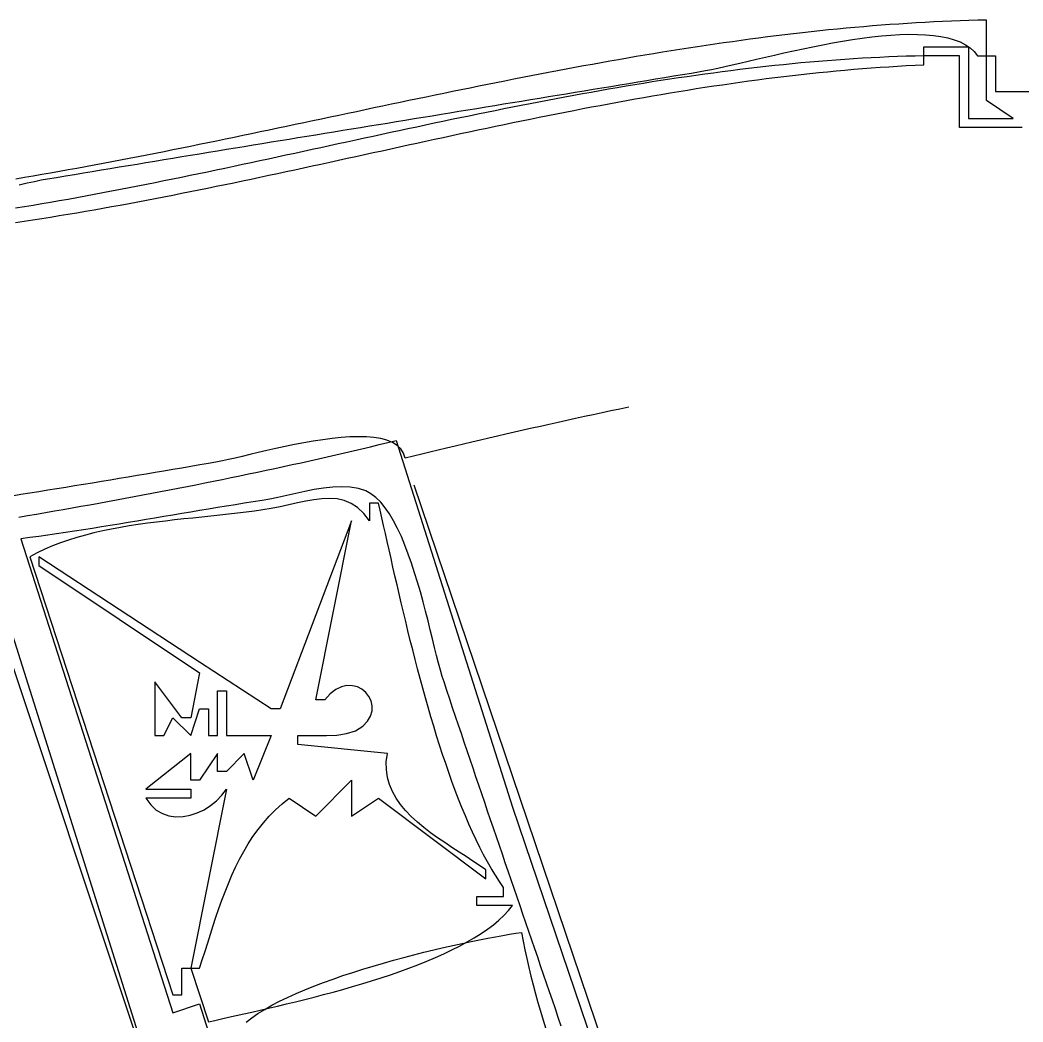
# Model space of a CAD drawing. Header units: metres. Extents: x 63 to 1153, y 57 to 743.
# Drawn here: x 790.9 to 903.1, y 483 to 595 of the extents above; entities that cross this region are included whole.
import ezdxf

# ---------------------------------------------------------------- set-up
doc = ezdxf.new("R2010")
doc.units = ezdxf.units.M

msp = doc.modelspace()

# ---------------------------------------------------------------- linework, layer by layer
for p, q in [((888.212, 594.4899), (887.2318, 594.4167)), ((889.1922, 594.5589), (888.212, 594.4899)), ((890.1726, 594.6236), (889.1922, 594.5589)), ((891.153, 594.6839), (890.1726, 594.6236)), ((892.1336, 594.7397), (891.153, 594.6839)), ((893.1142, 594.791), (892.1336, 594.7397)), ((894.0949, 594.8377), (893.1142, 594.791)), ((895.0757, 594.8797), (894.0949, 594.8377)), ((896.0566, 594.917), (895.0757, 594.8797)), ((897.0376, 594.9495), (896.0566, 594.917)), ((898.0187, 594.9772), (897.0376, 594.9495)), ((899, 595), (898.0187, 594.9772)), ((899, 591), (899, 595)), ((877.4345, 593.4647), (876.4552, 593.349)), ((878.4139, 593.5769), (877.4345, 593.4647)), ((879.3933, 593.6854), (878.4139, 593.5769)), ((880.3728, 593.7903), (879.3933, 593.6854)), ((881.3525, 593.8915), (880.3728, 593.7903)), ((882.3321, 593.9889), (881.3525, 593.8915)), ((883.3119, 594.0824), (882.3321, 593.9889)), ((884.2918, 594.1721), (883.3119, 594.0824)), ((885.2717, 594.2577), (884.2918, 594.1721)), ((886.2517, 594.3392), (885.2717, 594.2577)), ((887.2318, 594.4167), (886.2517, 594.3392)), ((888.3091, 593.3154), (889.3296, 593.3767)), ((889.3296, 593.3767), (890.32, 593.4072)), ((890.32, 593.4072), (891.2761, 593.4045)), ((891.2761, 593.4045), (892.1935, 593.3661)), ((892.1935, 593.3661), (893.0681, 593.2895)), ((868.6233, 592.3048), (867.6446, 592.1604)), ((869.602, 592.4463), (868.6233, 592.3048)), ((870.5808, 592.5847), (869.602, 592.4463)), ((871.5597, 592.7201), (870.5808, 592.5847)), ((872.5387, 592.8524), (871.5597, 592.7201)), ((873.5177, 592.9815), (872.5387, 592.8524)), ((874.4968, 593.1074), (873.5177, 592.9815)), ((875.4759, 593.2299), (874.4968, 593.1074)), ((876.4552, 593.349), (875.4759, 593.2299)), ((879.583, 592.0183), (880.6882, 592.2356)), ((880.6882, 592.2356), (881.7979, 592.4421)), ((881.7979, 592.4421), (882.9078, 592.6353)), ((882.9078, 592.6353), (884.0136, 592.8129)), ((884.0136, 592.8129), (885.1109, 592.9721)), ((885.1109, 592.9721), (886.1955, 593.1106)), ((886.1955, 593.1106), (887.263, 593.2259)), ((887.263, 593.2259), (888.3091, 593.3154)), ((893.0681, 593.2895), (893.8953, 593.1721)), ((893.8953, 593.1721), (894.6709, 593.0114)), ((894.6709, 593.0114), (895.3907, 592.8051)), ((895.3907, 592.8051), (896.0502, 592.5505)), ((896.0502, 592.5505), (896.6452, 592.2452)), ((896.6452, 592.2452), (897.1714, 591.8867)), ((861.7737, 591.2366), (860.7954, 591.0736)), ((862.752, 591.3971), (861.7737, 591.2366)), ((863.7304, 591.555), (862.752, 591.3971)), ((864.7088, 591.7104), (863.7304, 591.555)), ((865.6874, 591.8632), (864.7088, 591.7104)), ((866.6659, 592.0132), (865.6874, 591.8632)), ((867.6446, 592.1604), (866.6659, 592.0132)), ((875.2936, 591.0917), (876.3376, 591.327)), ((876.3376, 591.327), (877.4034, 591.5616)), ((877.4034, 591.5616), (878.4866, 591.7928)), ((878.4866, 591.7928), (879.583, 592.0183)), ((892, 591), (892, 592)), ((892, 592), (897, 592)), ((897, 592), (897, 584)), ((897.1714, 591.8867), (897.6244, 591.4724)), ((897.6244, 591.4724), (898, 591)), ((854.9267, 590.048), (853.9488, 589.8698)), ((855.9047, 590.2243), (854.9267, 590.048)), ((856.8828, 590.3986), (855.9047, 590.2243)), ((857.8608, 590.5707), (856.8828, 590.3986)), ((858.839, 590.7406), (857.8608, 590.5707)), ((859.8171, 590.9083), (858.839, 590.7406)), ((860.7954, 591.0736), (859.8171, 590.9083)), ((869.7283, 589.804), (870.5511, 589.9914)), ((870.5511, 589.9914), (871.4215, 590.193)), ((871.4215, 590.193), (872.3353, 590.4063)), ((872.3353, 590.4063), (873.2881, 590.6289)), ((873.2881, 590.6289), (874.2757, 590.8582)), ((874.2757, 590.8582), (875.2936, 591.0917)), ((876.2978, 590.0107), (875.3182, 589.9088)), ((877.2775, 590.1084), (876.2978, 590.0107)), ((878.2575, 590.2016), (877.2775, 590.1084)), ((879.2377, 590.2904), (878.2575, 590.2016)), ((880.218, 590.3747), (879.2377, 590.2904)), ((881.1986, 590.4543), (880.218, 590.3747)), ((882.1794, 590.5291), (881.1986, 590.4543)), ((883.1604, 590.5992), (882.1794, 590.5291)), ((884.1416, 590.6644), (883.1604, 590.5992)), ((885.1231, 590.7246), (884.1416, 590.6644)), ((886.1048, 590.7798), (885.1231, 590.7246)), ((887.0867, 590.8298), (886.1048, 590.7798)), ((888.0689, 590.8746), (887.0867, 590.8298)), ((889.0513, 590.9141), (888.0689, 590.8746)), ((890.0339, 590.9482), (889.0513, 590.9141)), ((891.0168, 590.9769), (890.0339, 590.9482)), ((892, 591), (891.0168, 590.9769)), ((891.0188, 589.9551), (892, 590)), ((896, 591), (892, 591)), ((892, 590), (892, 591)), ((896, 583), (896, 591)), ((898, 591), (899, 591)), ((899, 586), (899, 591)), ((899, 591), (900, 591)), ((900, 591), (900, 587)), ((849.0598, 588.951), (848.0821, 588.7622)), ((850.0375, 589.1382), (849.0598, 588.951)), ((851.0153, 589.3237), (850.0375, 589.1382)), ((851.9931, 589.5075), (851.0153, 589.3237)), ((852.9709, 589.6896), (851.9931, 589.5075)), ((853.9488, 589.8698), (852.9709, 589.6896)), ((864.0007, 588.7478), (865.0005, 588.914)), ((865.0005, 588.914), (866.0002, 589.0803)), ((866.0002, 589.0803), (867, 589.2469)), ((867.4884, 588.9479), (866.5104, 588.8109)), ((867, 589.2468), (867.589, 589.3522)), ((868.4665, 589.0814), (867.4884, 588.9479)), ((867.589, 589.3522), (868.2429, 589.4819)), ((868.2429, 589.4819), (868.9575, 589.6333)), ((869.4448, 589.2112), (868.4665, 589.0814)), ((868.9575, 589.6333), (869.7283, 589.804)), ((870.4232, 589.3372), (869.4448, 589.2112)), ((871.4019, 589.4595), (870.4232, 589.3372)), ((872.3807, 589.5779), (871.4019, 589.4595)), ((873.3597, 589.6922), (872.3807, 589.5779)), ((874.3389, 589.8026), (873.3597, 589.6922)), ((875.3182, 589.9088), (874.3389, 589.8026)), ((877.3001, 588.8089), (878.279, 588.9204)), ((878.279, 588.9204), (879.258, 589.0276)), ((879.258, 589.0276), (880.2372, 589.1305)), ((880.2372, 589.1305), (881.2165, 589.229)), ((881.2165, 589.229), (882.196, 589.3231)), ((882.196, 589.3231), (883.1757, 589.4127)), ((883.1757, 589.4127), (884.1555, 589.4976)), ((884.1555, 589.4976), (885.1354, 589.5778)), ((885.1354, 589.5778), (886.1156, 589.6531)), ((886.1156, 589.6531), (887.0959, 589.7237)), ((887.0959, 589.7237), (888.0763, 589.7892)), ((888.0763, 589.7892), (889.057, 589.8497)), ((889.057, 589.8497), (890.0378, 589.905)), ((890.0378, 589.905), (891.0188, 589.9551)), ((843.1943, 587.7968), (842.2168, 587.5999)), ((844.1718, 587.9925), (843.1943, 587.7968)), ((845.1493, 588.187), (844.1718, 587.9925)), ((846.1269, 588.3801), (845.1493, 588.187)), ((847.1045, 588.5719), (846.1269, 588.3801)), ((848.0821, 588.7622), (847.1045, 588.5719)), ((857.0017, 587.5889), (858.0016, 587.754)), ((858.0016, 587.754), (859.0015, 587.9193)), ((859.6689, 587.7591), (858.6921, 587.5966)), ((859.0015, 587.9193), (860.0014, 588.0847)), ((860.6458, 587.9187), (859.6689, 587.7591)), ((860.0014, 588.0847), (861.0012, 588.2502)), ((861.6229, 588.0754), (860.6458, 587.9187)), ((861.0012, 588.2502), (862.0011, 588.4159)), ((862.6001, 588.2289), (861.6229, 588.0754)), ((862.0011, 588.4159), (863.0009, 588.5818)), ((863.5774, 588.3794), (862.6001, 588.2289)), ((863.0009, 588.5818), (864.0007, 588.7478)), ((864.5549, 588.5266), (863.5774, 588.3794)), ((865.5326, 588.6704), (864.5549, 588.5266)), ((866.5104, 588.8109), (865.5326, 588.6704)), ((868.496, 587.631), (869.4737, 587.7764)), ((869.4737, 587.7764), (870.4516, 587.9184)), ((870.4516, 587.9184), (871.4296, 588.0569)), ((871.4296, 588.0569), (872.4076, 588.1918)), ((872.4076, 588.1918), (873.3859, 588.3229)), ((873.3859, 588.3229), (874.3642, 588.4503)), ((874.3642, 588.4503), (875.3427, 588.5738)), ((875.3427, 588.5738), (876.3213, 588.6934)), ((876.3213, 588.6934), (877.3001, 588.8089)), ((838.3073, 586.8018), (837.33, 586.6)), ((839.2846, 587.0028), (838.3073, 586.8018)), ((840.262, 587.2028), (839.2846, 587.0028)), ((841.2394, 587.4019), (840.262, 587.2028)), ((842.2168, 587.5999), (841.2394, 587.4019)), ((851.0019, 586.6008), (852.0019, 586.7652)), ((852.0019, 586.7652), (853.0019, 586.9297)), ((853.8099, 586.7434), (852.8338, 586.5652)), ((853.0019, 586.9297), (854.0019, 587.0943)), ((854.7861, 586.9192), (853.8099, 586.7434)), ((854.0019, 587.0943), (855.0018, 587.2591)), ((855.7624, 587.0925), (854.7861, 586.9192)), ((855.0018, 587.2591), (856.0018, 587.4239)), ((856.7388, 587.2632), (855.7624, 587.0925)), ((856.0018, 587.4239), (857.0017, 587.5889)), ((857.7154, 587.4312), (856.7388, 587.2632)), ((858.6921, 587.5966), (857.7154, 587.4312)), ((861.655, 586.5238), (862.632, 586.6909)), ((862.632, 586.6909), (863.6091, 586.8552)), ((863.6091, 586.8552), (864.5862, 587.0166)), ((864.5862, 587.0166), (865.5635, 587.1749)), ((865.5635, 587.1749), (866.5409, 587.3302)), ((866.5409, 587.3302), (867.5184, 587.4822)), ((867.5184, 587.4822), (868.496, 587.631)), ((900, 587), (932, 587)), ((832.4437, 585.5805), (831.4665, 585.3749)), ((833.4209, 585.7855), (832.4437, 585.5805)), ((834.3982, 585.9901), (833.4209, 585.7855)), ((835.3754, 586.1941), (834.3982, 585.9901)), ((836.3527, 586.3974), (835.3754, 586.1941)), ((837.33, 586.6), (836.3527, 586.3974)), ((844.0016, 585.4526), (845.0017, 585.6164)), ((845.0017, 585.6164), (846.0017, 585.7803)), ((846.0017, 585.7803), (847.0018, 585.9442)), ((847.9549, 585.6412), (846.9794, 585.4503)), ((847.0018, 585.9442), (848.0018, 586.1082)), ((848.9305, 585.8301), (847.9549, 585.6412)), ((848.0018, 586.1082), (849.0019, 586.2723)), ((849.9062, 586.0171), (848.9305, 585.8301)), ((849.0019, 586.2723), (850.0019, 586.4365)), ((850.882, 586.202), (849.9062, 586.0171)), ((850.0019, 586.4365), (851.0019, 586.6008)), ((851.8578, 586.3847), (850.882, 586.202)), ((852.8338, 586.5652), (851.8578, 586.3847)), ((855.795, 585.4659), (856.7715, 585.6483)), ((856.7715, 585.6483), (857.748, 585.8284)), ((857.748, 585.8284), (858.7246, 586.0061)), ((858.7246, 586.0061), (859.7013, 586.1813)), ((859.7013, 586.1813), (860.6781, 586.3539)), ((860.6781, 586.3539), (861.655, 586.5238)), ((902, 584), (899, 586)), ((827.558, 584.5497), (826.5809, 584.3429)), ((828.5351, 584.7563), (827.558, 584.5497)), ((829.5122, 584.9628), (828.5351, 584.7563)), ((830.4894, 585.169), (829.5122, 584.9628)), ((831.4665, 585.3749), (830.4894, 585.169)), ((837.0008, 584.3078), (838.001, 584.4712)), ((838.001, 584.4712), (839.0011, 584.6347)), ((839.0011, 584.6347), (840.0012, 584.7982)), ((840.0012, 584.7982), (841.0013, 584.9617)), ((841.0013, 584.9617), (842.0014, 585.1253)), ((842.103, 584.4704), (841.1279, 584.2699)), ((842.0014, 585.1253), (843.0015, 585.2889)), ((843.0781, 584.6695), (842.103, 584.4704)), ((843.0015, 585.2889), (844.0016, 585.4526)), ((844.0533, 584.8672), (843.0781, 584.6695)), ((845.0286, 585.0633), (844.0533, 584.8672)), ((846.004, 585.2577), (845.0286, 585.0633)), ((846.9794, 585.4503), (846.004, 585.2577)), ((849.9379, 584.327), (850.9139, 584.5217)), ((850.9139, 584.5217), (851.89, 584.7145)), ((851.89, 584.7145), (852.8661, 584.9055)), ((852.8661, 584.9055), (853.8424, 585.0944)), ((853.8424, 585.0944), (854.8187, 585.2812)), ((854.8187, 585.2812), (855.795, 585.4659)), ((821.6955, 583.3097), (820.7185, 583.1036)), ((822.6726, 583.516), (821.6955, 583.3097)), ((823.6497, 583.7226), (822.6726, 583.516)), ((824.6267, 583.9293), (823.6497, 583.7226)), ((825.6038, 584.1361), (824.6267, 583.9293)), ((826.5809, 584.3429), (825.6038, 584.1361)), ((829.9999, 583.1646), (831, 583.3279)), ((831, 583.3279), (832.0002, 583.4912)), ((832.0002, 583.4912), (833.0003, 583.6545)), ((833.0003, 583.6545), (834.0004, 583.8178)), ((834.0004, 583.8178), (835.0006, 583.9811)), ((835.0006, 583.9811), (836.0007, 584.1444)), ((836.0007, 584.1444), (837.0008, 584.3078)), ((837.2283, 583.4553), (836.2535, 583.2489)), ((838.2031, 583.6606), (837.2283, 583.4553)), ((839.178, 583.8649), (838.2031, 583.6606)), ((840.1529, 584.068), (839.178, 583.8649)), ((841.1279, 584.2699), (840.1529, 584.068)), ((844.083, 583.1255), (845.0587, 583.3293)), ((845.0587, 583.3293), (846.0344, 583.5318)), ((846.0344, 583.5318), (847.0102, 583.7329)), ((847.0102, 583.7329), (847.986, 583.9326)), ((847.986, 583.9326), (848.9619, 584.1306)), ((848.9619, 584.1306), (849.9379, 584.327)), ((897, 584), (902, 584)), ((816.8104, 582.2835), (815.8333, 582.0799)), ((817.7874, 582.4878), (816.8104, 582.2835)), ((818.7644, 582.6926), (817.7874, 582.4878)), ((819.7415, 582.8979), (818.7644, 582.6926)), ((820.7185, 583.1036), (819.7415, 582.8979)), ((822.9989, 582.0213), (823.9991, 582.1847)), ((823.9991, 582.1847), (824.9992, 582.3481)), ((824.9992, 582.3481), (825.9993, 582.5114)), ((825.9993, 582.5114), (826.9995, 582.6747)), ((826.9995, 582.6747), (827.9996, 582.838)), ((827.9996, 582.838), (828.9997, 583.0013)), ((828.9997, 583.0013), (829.9999, 583.1646)), ((831.38, 582.2052), (830.4054, 581.9946)), ((832.3547, 582.4153), (831.38, 582.2052)), ((833.3293, 582.6248), (832.3547, 582.4153)), ((834.304, 582.8336), (833.3293, 582.6248)), ((835.2787, 583.0417), (834.304, 582.8336)), ((836.2535, 583.2489), (835.2787, 583.0417)), ((839.2051, 582.0895), (840.1806, 582.2987)), ((840.1806, 582.2987), (841.1561, 582.5069)), ((841.1561, 582.5069), (842.1317, 582.7142)), ((842.1317, 582.7142), (843.1073, 582.9204)), ((843.1073, 582.9204), (844.083, 583.1255)), ((903, 583), (896, 583)), ((810.9482, 581.0733), (809.9711, 580.8748)), ((811.9252, 581.2728), (810.9482, 581.0733)), ((812.9023, 581.4733), (811.9252, 581.2728)), ((813.8793, 581.6747), (812.9023, 581.4733)), ((814.8563, 581.8769), (813.8793, 581.6747)), ((815.8333, 582.0799), (814.8563, 581.8769)), ((815.9982, 580.8762), (816.9983, 581.04)), ((816.9983, 581.04), (817.9984, 581.2037)), ((817.9984, 581.2037), (818.9985, 581.3673)), ((818.9985, 581.3673), (819.9986, 581.5309)), ((819.9986, 581.5309), (820.9987, 581.6944)), ((820.9987, 581.6944), (821.9988, 581.8579)), ((821.9988, 581.8579), (822.9989, 582.0213)), ((826.5072, 581.149), (825.5326, 580.9372)), ((827.4817, 581.3608), (826.5072, 581.149)), ((828.4563, 581.5723), (827.4817, 581.3608)), ((829.4308, 581.7836), (828.4563, 581.5723)), ((830.4054, 581.9946), (829.4308, 581.7836)), ((833.3526, 580.8207), (834.328, 581.0334)), ((834.328, 581.0334), (835.3033, 581.2458)), ((835.3033, 581.2458), (836.2787, 581.4576)), ((836.2787, 581.4576), (837.2542, 581.6689)), ((837.2542, 581.6689), (838.2296, 581.8796)), ((838.2296, 581.8796), (839.2051, 582.0895)), ((805.0858, 579.8998), (804.1087, 579.7087)), ((806.0629, 580.0922), (805.0858, 579.8998)), ((807.0399, 580.286), (806.0629, 580.0922)), ((808.017, 580.481), (807.0399, 580.286)), ((808.9941, 580.6773), (808.017, 580.481)), ((809.9711, 580.8748), (808.9941, 580.6773)), ((808.998, 579.7277), (809.998, 579.892)), ((809.998, 579.892), (810.998, 580.0563)), ((810.998, 580.0563), (811.998, 580.2204)), ((811.998, 580.2204), (812.9981, 580.3845)), ((812.9981, 580.3845), (813.9981, 580.5485)), ((813.9981, 580.5485), (814.9982, 580.7124)), ((814.9982, 580.7124), (815.9982, 580.8762)), ((821.6344, 580.0908), (820.6599, 579.8798)), ((822.609, 580.3021), (821.6344, 580.0908)), ((823.5836, 580.5137), (822.609, 580.3021)), ((824.5581, 580.7254), (823.5836, 580.5137)), ((825.5326, 580.9372), (824.5581, 580.7254)), ((828.4759, 579.7545), (829.4512, 579.9678)), ((829.4512, 579.9678), (830.4266, 580.1812)), ((830.4266, 580.1812), (831.4019, 580.3945)), ((831.4019, 580.3945), (832.3772, 580.6077)), ((832.3772, 580.6077), (833.3526, 580.8207)), ((799.2229, 578.7774), (798.2457, 578.5963)), ((800.2001, 578.9603), (799.2229, 578.7774)), ((801.1772, 579.1449), (800.2001, 578.9603)), ((802.1544, 579.3313), (801.1772, 579.1449)), ((803.1315, 579.5192), (802.1544, 579.3313)), ((802.9983, 578.7391), (803.9982, 578.9042)), ((804.1087, 579.7087), (803.1315, 579.5192)), ((803.9982, 578.9042), (804.9981, 579.0691)), ((804.9981, 579.0691), (805.9981, 579.2339)), ((805.9981, 579.2339), (806.998, 579.3986)), ((806.998, 579.3986), (807.998, 579.5632)), ((807.998, 579.5632), (808.998, 579.7277)), ((815.7867, 578.8328), (814.8119, 578.6256)), ((816.7614, 579.0409), (815.7867, 578.8328)), ((817.736, 579.2497), (816.7614, 579.0409)), ((818.7107, 579.4592), (817.736, 579.2497)), ((819.6853, 579.6693), (818.7107, 579.4592)), ((820.6599, 579.8798), (819.6853, 579.6693)), ((823.5991, 578.6914), (824.5745, 578.9032)), ((824.5745, 578.9032), (825.5499, 579.1155)), ((825.5499, 579.1155), (826.5252, 579.3282)), ((826.5252, 579.3282), (827.5006, 579.5412)), ((827.5006, 579.5412), (828.4759, 579.7545)), ((793.3592, 577.7205), (792.3819, 577.5518)), ((794.3366, 577.8915), (793.3592, 577.7205)), ((795.3139, 578.0646), (794.3366, 577.8915)), ((796.2912, 578.2398), (795.3139, 578.0646)), ((795.9994, 577.5795), (796.9992, 577.7456)), ((797.2684, 578.4171), (796.2912, 578.2398)), ((796.9992, 577.7456), (797.999, 577.9116)), ((798.2457, 578.5963), (797.2684, 578.4171)), ((797.999, 577.9116), (798.9988, 578.0774)), ((798.9988, 578.0774), (799.9987, 578.243)), ((799.9987, 578.243), (800.9985, 578.4085)), ((800.9985, 578.4085), (801.9984, 578.5739)), ((801.9984, 578.5739), (802.9983, 578.7391)), ((810.9125, 577.8065), (809.9376, 577.6046)), ((811.8875, 578.0096), (810.9125, 577.8065)), ((812.8623, 578.2139), (811.8875, 578.0096)), ((813.8371, 578.4192), (812.8623, 578.2139)), ((814.8119, 578.6256), (813.8371, 578.4192)), ((818.722, 577.6421), (819.6975, 577.8504)), ((819.6975, 577.8504), (820.6729, 578.0595)), ((820.6729, 578.0595), (821.6484, 578.2694)), ((821.6484, 578.2694), (822.6238, 578.4801)), ((822.6238, 578.4801), (823.5991, 578.6914)), ((791.4045, 577.3853), (790.4271, 577.2212)), ((790.8341, 576.5896), (791.6995, 576.7872)), ((792.3819, 577.5518), (791.4045, 577.3853)), ((791.6995, 576.7872), (792.5184, 576.9646)), ((792.5184, 576.9646), (793.2866, 577.1188)), ((793.2866, 577.1188), (794, 577.2469)), ((794, 577.2468), (794.9997, 577.4132)), ((794.9997, 577.4132), (795.9994, 577.5795)), ((805.0617, 576.6168), (804.0863, 576.4241)), ((806.037, 576.8112), (805.0617, 576.6168)), ((807.0123, 577.0073), (806.037, 576.8112)), ((807.9874, 577.2049), (807.0123, 577.0073)), ((808.9625, 577.4041), (807.9874, 577.2049)), ((809.9376, 577.6046), (808.9625, 577.4041)), ((812.8684, 576.4163), (813.8441, 576.6173)), ((813.8441, 576.6173), (814.8198, 576.8198)), ((814.8198, 576.8198), (815.7954, 577.0236)), ((815.7954, 577.0236), (816.771, 577.2287)), ((816.771, 577.2287), (817.7465, 577.4349)), ((817.7465, 577.4349), (818.722, 577.6421)), ((799.2081, 575.4898), (798.2321, 575.3093)), ((800.1839, 575.6725), (799.2081, 575.4898)), ((801.1596, 575.8574), (800.1839, 575.6725)), ((802.1353, 576.0443), (801.1596, 575.8574)), ((803.1108, 576.2333), (802.1353, 576.0443)), ((804.0863, 576.4241), (803.1108, 576.2333)), ((807.0131, 575.2439), (807.9892, 575.4348)), ((807.9892, 575.4348), (808.9651, 575.6276)), ((808.9651, 575.6276), (809.941, 575.8222)), ((809.941, 575.8222), (810.9169, 576.0186)), ((810.9169, 576.0186), (811.8927, 576.2166)), ((811.8927, 576.2166), (812.8684, 576.4163)), ((793.3508, 574.4432), (792.3742, 574.2779)), ((794.3273, 574.6113), (793.3508, 574.4432)), ((795.3037, 574.782), (794.3273, 574.6113)), ((796.28, 574.9553), (795.3037, 574.782)), ((797.2561, 575.1311), (796.28, 574.9553)), ((798.2321, 575.3093), (797.2561, 575.1311)), ((801.1555, 574.1435), (802.132, 574.3211)), ((802.132, 574.3211), (803.1084, 574.5012)), ((803.1084, 574.5012), (804.0847, 574.6836)), ((804.0847, 574.6836), (805.0609, 574.8682)), ((805.0609, 574.8682), (806.037, 575.055)), ((806.037, 575.055), (807.0131, 575.2439)), ((791.3975, 574.1154), (790.4206, 573.9558)), ((792.3742, 574.2779), (791.3975, 574.1154)), ((795.295, 573.1333), (796.272, 573.2946)), ((796.272, 573.2946), (797.2489, 573.4589)), ((797.2489, 573.4589), (798.2257, 573.626)), ((798.2257, 573.626), (799.2024, 573.7958)), ((799.2024, 573.7958), (800.179, 573.9684)), ((800.179, 573.9684), (801.1555, 574.1435)), ((790.4085, 572.3737), (791.386, 572.5191)), ((791.386, 572.5191), (792.3634, 572.6678)), ((792.3634, 572.6678), (793.3407, 572.8198)), ((793.3407, 572.8198), (794.3179, 572.975)), ((794.3179, 572.975), (795.295, 573.1333)), ((855.022, 550.8731), (854.0341, 550.6591)), ((856.0123, 551.0859), (855.022, 550.8731)), ((857.0048, 551.2976), (856.0123, 551.0859)), ((857.9995, 551.508), (857.0048, 551.2976)), ((858.9964, 551.7172), (857.9995, 551.508)), ((850.1082, 549.793), (849.1335, 549.5742)), ((851.0857, 550.0109), (850.1082, 549.793)), ((852.0659, 550.228), (851.0857, 550.0109)), ((853.0487, 550.444), (852.0659, 550.228)), ((854.0341, 550.6591), (853.0487, 550.444)), ((845.2652, 548.6915), (844.3061, 548.4692)), ((846.2276, 548.9132), (845.2652, 548.6915)), ((847.1931, 549.1343), (846.2276, 548.9132)), ((848.1618, 549.3546), (847.1931, 549.1343)), ((849.1335, 549.5742), (848.1618, 549.3546)), ((821.597, 547.5277), (820.5487, 547.3117)), ((822.6557, 547.7313), (821.597, 547.5277)), ((823.7166, 547.9177), (822.6557, 547.7313)), ((824.7709, 548.082), (823.7166, 547.9177)), ((825.8102, 548.2194), (824.7709, 548.082)), ((826.8259, 548.3249), (825.8102, 548.2194)), ((827.8095, 548.3938), (826.8259, 548.3249)), ((828.7524, 548.4212), (827.8095, 548.3938)), ((829.6461, 548.4023), (828.7524, 548.4212)), ((830.4821, 548.3322), (829.6461, 548.4023)), ((830.1048, 547.2971), (831.0709, 547.5294)), ((831.2518, 548.206), (830.4821, 548.3322)), ((831.0709, 547.5294), (832.036, 547.7636)), ((831.9467, 548.0189), (831.2518, 548.206)), ((832.5582, 547.766), (831.9467, 548.0189)), ((832.036, 547.7636), (833, 548)), ((833.0779, 547.4426), (832.5582, 547.766)), ((833, 548), (846, 507)), ((833.497, 547.0436), (833.0779, 547.4426)), ((840.5046, 547.5752), (839.5633, 547.3507)), ((841.4495, 547.7993), (840.5046, 547.5752)), ((842.3982, 548.0231), (841.4495, 547.7993)), ((843.3504, 548.2464), (842.3982, 548.0231)), ((844.3061, 548.4692), (843.3504, 548.2464)), ((816.6325, 546.4209), (815.7653, 546.2158)), ((817.553, 546.6379), (816.6325, 546.4209)), ((818.5182, 546.862), (817.553, 546.6379)), ((819.5197, 547.0882), (818.5182, 546.862)), ((820.5487, 547.3117), (819.5197, 547.0882)), ((825.2591, 546.1658), (826.2303, 546.3882)), ((826.2303, 546.3882), (827.2004, 546.6125)), ((827.2004, 546.6125), (828.1696, 546.8387)), ((828.1696, 546.8387), (829.1377, 547.0669)), ((829.1377, 547.0669), (830.1048, 547.2971)), ((833.8073, 546.5644), (833.497, 547.0436)), ((834, 546), (833.8073, 546.5644)), ((835.8378, 546.4506), (834.9167, 546.2253)), ((836.7631, 546.6758), (835.8378, 546.4506)), ((837.6925, 546.901), (836.7631, 546.6758)), ((838.6259, 547.126), (837.6925, 546.901)), ((839.5633, 547.3507), (838.6259, 547.126)), ((811.0051, 545.262), (810.0073, 545.0889)), ((812.0026, 545.436), (811.0051, 545.262)), ((813, 545.611), (812.0026, 545.436)), ((813.5687, 545.7202), (813, 545.6111)), ((814.2248, 545.8605), (813.5687, 545.7202)), ((814.9599, 546.0274), (814.2248, 545.8605)), ((815.7653, 546.2158), (814.9599, 546.0274)), ((820.3894, 545.0822), (821.3652, 545.2952)), ((821.3652, 545.2952), (822.34, 545.5101)), ((822.34, 545.5101), (823.314, 545.7268)), ((823.314, 545.7268), (824.287, 545.9454)), ((824.287, 545.9454), (825.2591, 546.1658)), ((834.9167, 546.2253), (834, 546)), ((804.0173, 544.068), (803.0184, 543.9006)), ((805.0161, 544.2362), (804.0173, 544.068)), ((806.0146, 544.4051), (805.0161, 544.2362)), ((807.0131, 544.5748), (806.0146, 544.4051)), ((808.0113, 544.7453), (807.0131, 544.5748)), ((809.0094, 544.9166), (808.0113, 544.7453)), ((810.0073, 545.0889), (809.0094, 544.9166)), ((814.5166, 543.841), (815.4975, 544.0435)), ((815.4975, 544.0435), (816.4776, 544.2478)), ((816.4776, 544.2478), (817.4568, 544.4538)), ((817.4568, 544.4538), (818.4352, 544.6615)), ((818.4352, 544.6615), (819.4127, 544.8709)), ((819.4127, 544.8709), (820.3894, 545.0822)), ((797.0222, 542.9104), (796.0223, 542.7475)), ((798.0218, 543.0739), (797.0222, 542.9104)), ((799.0214, 543.2379), (798.0218, 543.0739)), ((800.0209, 543.4026), (799.0214, 543.2379)), ((801.0202, 543.568), (800.0209, 543.4026)), ((802.0194, 543.7339), (801.0202, 543.568)), ((803.0184, 543.9006), (802.0194, 543.7339)), ((809.6007, 542.8528), (810.5854, 543.0472)), ((810.5854, 543.0472), (811.5693, 543.2432)), ((811.5693, 543.2432), (812.5525, 543.4408)), ((812.5525, 543.4408), (813.535, 543.6401)), ((813.535, 543.6401), (814.5166, 543.841)), ((857.0031, 478), (835, 543)), ((791.0217, 541.9406), (790.0214, 541.7805)), ((792.0221, 542.101), (791.0217, 541.9406)), ((793.0223, 542.2619), (792.0221, 542.101)), ((794.0224, 542.4233), (793.0223, 542.2619)), ((795.0224, 542.5851), (794.0224, 542.4233)), ((796.0223, 542.7475), (795.0224, 542.5851)), ((803.6779, 541.7183), (804.6667, 541.9037)), ((804.6667, 541.9037), (805.6548, 542.0905)), ((805.6548, 542.0905), (806.6423, 542.2788)), ((806.6423, 542.2788), (807.6291, 542.4686)), ((807.6291, 542.4686), (808.6152, 542.6599)), ((808.6152, 542.6599), (809.6007, 542.8528)), ((820.7352, 541.8338), (819.7654, 541.6122)), ((821.7445, 542.0673), (820.7352, 541.8338)), ((822.7795, 542.2959), (821.7445, 542.0673)), ((823.8264, 542.503), (822.7795, 542.2959)), ((824.8713, 542.6719), (823.8264, 542.503)), ((825.9003, 542.7857), (824.8713, 542.6719)), ((826.8997, 542.8279), (825.9003, 542.7857)), ((827.8555, 542.7817), (826.8997, 542.8279)), ((828.7538, 542.6303), (827.8555, 542.7817)), ((829.581, 542.3572), (828.7538, 542.6303)), ((830.1621, 542.0431), (829.581, 542.3572)), ((830.7177, 541.6195), (830.1621, 542.0431)), ((796.7395, 540.4597), (797.7324, 540.6355)), ((797.7324, 540.6355), (798.7248, 540.8126)), ((798.7248, 540.8126), (799.7166, 540.991)), ((799.7166, 540.991), (800.7078, 541.1707)), ((800.7078, 541.1707), (801.6984, 541.3519)), ((801.6984, 541.3519), (802.6885, 541.5344)), ((802.6885, 541.5344), (803.6779, 541.7183)), ((813.9991, 540.6545), (812.9995, 540.4931)), ((814.9989, 540.8133), (813.9991, 540.6545)), ((815.9989, 540.9694), (814.9989, 540.8133)), ((816.9993, 541.1222), (815.9989, 540.9694)), ((818, 541.2716), (816.9993, 541.1222)), ((818.849, 541.4192), (818, 541.2716)), ((819.7654, 541.6122), (818.849, 541.4192)), ((820.9727, 540.7901), (819.9947, 540.5772)), ((821.9318, 541.0074), (820.9727, 540.7901)), ((822.8698, 541.209), (821.9318, 541.0074)), ((823.7845, 541.3748), (822.8698, 541.209)), ((824.6737, 541.4848), (823.7845, 541.3748)), ((825.5353, 541.5187), (824.6737, 541.4848)), ((826.3669, 541.4565), (825.5353, 541.5187)), ((827.1665, 541.2781), (826.3669, 541.4565)), ((827.9317, 540.9633), (827.1665, 541.2781)), ((828.6605, 540.4921), (827.9317, 540.9633)), ((831, 541), (830, 541)), ((830, 541), (830, 539)), ((831.2485, 541.0947), (830.7177, 541.6195)), ((831.1872, 540.1864), (831, 541)), ((831.7554, 540.4772), (831.2485, 541.0947)), ((790.7717, 539.4313), (791.7675, 539.5997)), ((791.7675, 539.5997), (792.7629, 539.7693)), ((792.7629, 539.7693), (793.7578, 539.94)), ((793.7578, 539.94), (794.7522, 540.112)), ((794.7522, 540.112), (795.7461, 540.2852)), ((795.7461, 540.2852), (796.7395, 540.4597)), ((808.0039, 539.6604), (807.005, 539.4912)), ((809.0028, 539.8292), (808.0039, 539.6604)), ((810.0018, 539.9972), (809.0028, 539.8292)), ((811.0009, 540.1641), (810.0018, 539.9972)), ((812.0002, 540.3295), (811.0009, 540.1641)), ((812.2568, 539.5323), (811.2519, 539.4283)), ((812.9995, 540.4931), (812.0002, 540.3295)), ((813.2544, 539.6375), (812.2568, 539.5323)), ((814.2432, 539.7456), (813.2544, 539.6375)), ((815.2215, 539.8583), (814.2432, 539.7456)), ((816.1879, 539.9773), (815.2215, 539.8583)), ((817.1408, 540.1043), (816.1879, 539.9773)), ((818.0787, 540.2409), (817.1408, 540.1043)), ((819, 540.3889), (818.0787, 540.2409)), ((819.9947, 540.5772), (819, 540.3889)), ((829.3507, 539.8444), (828.6605, 540.4921)), ((830, 539), (829.3507, 539.8444)), ((831.3788, 539.3471), (831.1872, 540.1864)), ((832.2392, 539.7754), (831.7554, 540.4772)), ((832.7007, 538.9978), (832.2392, 539.7754)), ((801.0103, 538.4852), (800.0107, 538.3223)), ((802.0098, 538.65), (801.0103, 538.4852)), ((803.009, 538.8164), (802.0098, 538.65)), ((803.1349, 538.4369), (802.1338, 538.2677)), ((804.0081, 538.9841), (803.009, 538.8164)), ((804.1426, 538.592), (803.1349, 538.4369)), ((805.0071, 539.1526), (804.0081, 538.9841)), ((805.1554, 538.7349), (804.1426, 538.592)), ((806.0061, 539.3218), (805.0071, 539.1526)), ((806.1717, 538.8672), (805.1554, 538.7349)), ((807.005, 539.4912), (806.0061, 539.3218)), ((807.19, 538.9905), (806.1717, 538.8672)), ((808.2087, 539.1066), (807.19, 538.9905)), ((809.2263, 539.2171), (808.2087, 539.1066)), ((810.2412, 539.3238), (809.2263, 539.2171)), ((811.2519, 539.4283), (810.2412, 539.3238)), ((828, 539), (820, 518)), ((824, 519), (828, 539)), ((831.5748, 538.4835), (831.3788, 539.3471)), ((831.7753, 537.5968), (831.5748, 538.4835)), ((833.1408, 538.1526), (832.7007, 538.9978)), ((794.0071, 537.4048), (793.0052, 537.2651)), ((795.0086, 537.5489), (794.0071, 537.4048)), ((796.0096, 537.697), (795.0086, 537.5489)), ((797.0104, 537.8487), (796.0096, 537.697)), ((798.0108, 538.0037), (797.0104, 537.8487)), ((798.2263, 537.4173), (797.2815, 537.1528)), ((799.0109, 538.1617), (798.0108, 538.0037)), ((799.1856, 537.6593), (798.2263, 537.4173)), ((800.0107, 538.3223), (799.0109, 538.1617)), ((800.1576, 537.8806), (799.1856, 537.6593)), ((801.1408, 538.0829), (800.1576, 537.8806)), ((802.1338, 538.2677), (801.1408, 538.0829)), ((831.9804, 536.6884), (831.7753, 537.5968)), ((833.5603, 537.2484), (833.1408, 538.1526)), ((792.0028, 537.13), (791, 537)), ((791, 537), (808, 484)), ((793.0052, 537.2651), (792.0028, 537.13)), ((794.5483, 536.2078), (793.6763, 535.8366)), ((795.4409, 536.5497), (794.5483, 536.2078)), ((796.3525, 536.8642), (795.4409, 536.5497)), ((797.2815, 537.1528), (796.3525, 536.8642)), ((832.1901, 535.7597), (831.9804, 536.6884)), ((833.96, 536.2936), (833.5603, 537.2484)), ((834.3407, 535.2966), (833.96, 536.2936)), ((805, 479), (787, 536)), ((792.8263, 535.4346), (792, 535)), ((793.6763, 535.8366), (792.8263, 535.4346)), ((832.4047, 534.812), (832.1901, 535.7597)), ((834.7032, 534.2658), (834.3407, 535.2966)), ((786, 535), (805, 478)), ((792, 535), (808, 486)), ((811, 523.2222), (793, 535)), ((793, 535), (793, 534)), ((793, 534), (811, 522)), ((832.6241, 533.8467), (832.4047, 534.812)), ((835.0484, 533.2096), (834.7032, 534.2658)), ((832.8484, 532.865), (832.6241, 533.8467)), ((833.0779, 531.8684), (832.8484, 532.865)), ((835.3771, 532.1365), (835.0484, 533.2096)), ((833.3124, 530.8582), (833.0779, 531.8684)), ((835.6901, 531.0548), (835.3771, 532.1365)), ((833.5522, 529.8357), (833.3124, 530.8582)), ((835.9882, 529.9729), (835.6901, 531.0548)), ((833.7973, 528.8022), (833.5522, 529.8357)), ((836.2723, 528.8994), (835.9882, 529.9729)), ((834.0478, 527.7592), (833.7973, 528.8022)), ((836.5432, 527.8426), (836.2723, 528.8994)), ((834.3039, 526.7079), (834.0478, 527.7592)), ((836.8017, 526.8109), (836.5432, 527.8426)), ((834.5655, 525.6497), (834.3039, 526.7079)), ((837.0486, 525.8128), (836.8017, 526.8109)), ((834.8328, 524.586), (834.5655, 525.6497)), ((837.2848, 524.8567), (837.0486, 525.8128)), ((835.1059, 523.518), (834.8328, 524.586)), ((837.511, 523.9509), (837.2848, 524.8567)), ((837.7282, 523.1039), (837.511, 523.9509)), ((819, 518), (811, 523.2222)), ((835.3849, 522.4472), (835.1059, 523.518)), ((837.937, 522.3241), (837.7282, 523.1039)), ((811, 522), (810, 517)), ((835.6698, 521.3748), (835.3849, 522.4472)), ((838.1385, 521.62), (837.937, 522.3241)), ((838.3333, 521), (838.1385, 521.62)), ((809, 517), (806, 521)), ((806, 521), (806, 515)), ((826.8525, 520.4597), (826.2199, 520.1605)), ((827.4785, 520.5942), (826.8525, 520.4597)), ((828.0814, 520.5808), (827.4785, 520.5942)), ((828.645, 520.4365), (828.0814, 520.5808)), ((835.9608, 520.3023), (835.6698, 521.3748)), ((838.655, 520.0356), (838.3333, 521)), ((813, 515), (813, 520)), ((813, 520), (814, 520)), ((814, 520), (814, 515)), ((825.5969, 519.6795), (825, 519)), ((826.2199, 520.1605), (825.5969, 519.6795)), ((829.153, 520.1781), (828.645, 520.4365)), ((829.5889, 519.8227), (829.153, 520.1781)), ((829.9365, 519.3871), (829.5889, 519.8227)), ((830.1795, 518.8883), (829.9365, 519.3871)), ((836.258, 519.2309), (835.9608, 520.3023)), ((838.9774, 519.0716), (838.655, 520.0356)), ((825, 519), (824, 519)), ((830.3015, 518.3431), (830.1795, 518.8883)), ((830.2861, 517.7686), (830.3015, 518.3431)), ((836.5614, 518.162), (836.258, 519.2309)), ((839.3004, 518.1077), (838.9774, 519.0716)), ((810, 515), (811, 518)), ((811, 518), (812, 518)), ((812, 518), (812, 515)), ((820, 518), (819, 518)), ((829.7782, 516.599), (830.1172, 517.1815)), ((830.1172, 517.1815), (830.2861, 517.7686)), ((836.8711, 517.097), (836.5614, 518.162)), ((837.1872, 516.0372), (836.8711, 517.097)), ((839.624, 517.1441), (839.3004, 518.1077)), ((839.948, 516.1806), (839.624, 517.1441)), ((807, 515), (808, 517)), ((808, 517), (810, 515)), ((810, 517), (809, 517)), ((828.4315, 515.5259), (829.253, 516.0378)), ((829.253, 516.0378), (829.7782, 516.599)), ((837.5099, 514.9839), (837.1872, 516.0372)), ((840.2726, 515.2174), (839.948, 516.1806)), ((806, 515), (807, 515)), ((812, 515), (813, 515)), ((814, 515), (819, 515)), ((819, 515), (817, 510)), ((822, 515), (822.9682, 515.0255)), ((822, 514), (822, 515)), ((822.9682, 515.0255), (824.0533, 515.0116)), ((824.0533, 515.0116), (825.1987, 515.0066)), ((825.1987, 515.0066), (826.3479, 515.0585)), ((826.3479, 515.0585), (827.4443, 515.2156)), ((827.4443, 515.2156), (828.4315, 515.5259)), ((837.8392, 513.9384), (837.5099, 514.9839)), ((840.5977, 514.2544), (840.2726, 515.2174)), ((832, 513), (822, 514)), ((838.1751, 512.9022), (837.8392, 513.9384)), ((840.9232, 513.2915), (840.5977, 514.2544)), ((810, 513), (805, 509)), ((810, 510), (810, 513)), ((813, 513), (811, 510)), ((813, 511), (813, 513)), ((816, 513), (814, 511)), ((817, 510), (816, 513)), ((831.8794, 512.0685), (832, 513)), ((838.5179, 511.8766), (838.1751, 512.9022)), ((841.2492, 512.3288), (840.9232, 513.2915)), ((831.8845, 511.1789), (831.8794, 512.0685)), ((838.8675, 510.8629), (838.5179, 511.8766)), ((841.5756, 511.3663), (841.2492, 512.3288)), ((814, 511), (813, 511)), ((832.0062, 510.3293), (831.8845, 511.1789)), ((839.2241, 509.8624), (838.8675, 510.8629)), ((841.9024, 510.404), (841.5756, 511.3663)), ((842.2295, 509.4417), (841.9024, 510.404)), ((811, 510), (810, 510)), ((824, 506), (828, 510)), ((828, 510), (828, 506)), ((832.2353, 509.5176), (832.0062, 510.3293)), ((832.5625, 508.7417), (832.2353, 509.5176)), ((839.5878, 508.8765), (839.2241, 509.8624)), ((842.557, 508.4796), (842.2295, 509.4417)), ((805, 509), (810, 509)), ((810, 509), (810, 508)), ((814, 509), (810, 489)), ((812.9007, 507.7119), (813.495, 508.3249)), ((813.495, 508.3249), (814, 509)), ((832.9787, 507.9995), (832.5625, 508.7417)), ((839.9586, 507.9066), (839.5878, 508.8765)), ((842.8848, 507.5177), (842.557, 508.4796)), ((810, 508), (805, 508)), ((805, 508), (805.5309, 507.2523)), ((805.5309, 507.2523), (806.1469, 506.6799)), ((811.5075, 506.7127), (812.2329, 507.171)), ((812.2329, 507.171), (812.9007, 507.7119)), ((819.4763, 506.6996), (820.2138, 507.3682)), ((820.2138, 507.3682), (821, 508)), ((821, 508), (824, 506)), ((828, 506), (831, 508)), ((831, 508), (843, 499)), ((833.4746, 507.289), (832.9787, 507.9995)), ((834.0412, 506.6081), (833.4746, 507.289)), ((840.3367, 506.954), (839.9586, 507.9066)), ((843.213, 506.5558), (842.8848, 507.5177)), ((846, 507), (865, 451)), ((806.1469, 506.6799), (806.832, 506.2723)), ((806.832, 506.2723), (807.5705, 506.0193)), ((807.5705, 506.0193), (808.3463, 505.9106)), ((808.3463, 505.9106), (809.1438, 505.9358)), ((809.1438, 505.9358), (809.9471, 506.0848)), ((809.9471, 506.0848), (810.7403, 506.3472)), ((810.7403, 506.3472), (811.5075, 506.7127)), ((818.1373, 505.2607), (818.785, 505.9963)), ((818.785, 505.9963), (819.4763, 506.6996)), ((834.6691, 505.9548), (834.0412, 506.6081)), ((835.3493, 505.327), (834.6691, 505.9548)), ((840.7221, 506.0199), (840.3367, 506.954)), ((841.1149, 505.1059), (840.7221, 506.0199)), ((843.5413, 505.5941), (843.213, 506.5558)), ((817.5306, 504.4948), (818.1373, 505.2607)), ((836.0725, 504.7227), (835.3493, 505.327)), ((841.5153, 504.2132), (841.1149, 505.1059)), ((843.87, 504.6324), (843.5413, 505.5941)), ((816.4299, 502.8813), (816.9623, 503.7009)), ((816.9623, 503.7009), (817.5306, 504.4948)), ((836.8294, 504.1397), (836.0725, 504.7227)), ((837.6111, 503.5761), (836.8294, 504.1397)), ((841.9232, 503.3431), (841.5153, 504.2132)), ((844.1988, 503.6709), (843.87, 504.6324)), ((844.5279, 502.7094), (844.1988, 503.6709)), ((815.9308, 502.0381), (816.4299, 502.8813)), ((838.4081, 503.0299), (837.6111, 503.5761)), ((839.2114, 502.4988), (838.4081, 503.0299)), ((840.0118, 501.9809), (839.2114, 502.4988)), ((842.3389, 502.497), (841.9232, 503.3431)), ((842.7624, 501.6763), (842.3389, 502.497)), ((844.8572, 501.748), (844.5279, 502.7094)), ((815.4624, 501.1735), (815.9308, 502.0381)), ((840.8, 501.4741), (840.0118, 501.9809)), ((841.5669, 500.9764), (840.8, 501.4741)), ((843.1938, 500.8823), (842.7624, 501.6763)), ((845.1866, 500.7867), (844.8572, 501.748)), ((814.6075, 499.3893), (815.0222, 500.2899)), ((815.0222, 500.2899), (815.4624, 501.1735)), ((842.3033, 500.4857), (841.5669, 500.9764)), ((843, 500), (842.3033, 500.4857)), ((843.6331, 500.1163), (843.1938, 500.8823)), ((845.5161, 499.8254), (845.1866, 500.7867)), ((814.2159, 498.474), (814.6075, 499.3893)), ((843, 499), (843, 500)), ((844.0805, 499.3797), (843.6331, 500.1163)), ((844.5361, 498.6738), (844.0805, 499.3797)), ((845.8457, 498.8641), (845.5161, 499.8254)), ((813.8447, 497.5462), (814.2159, 498.474)), ((845, 498), (844.5361, 498.6738)), ((846.1754, 497.9029), (845.8457, 498.8641)), ((813.4914, 496.6082), (813.8447, 497.5462)), ((842, 496), (842, 497)), ((842, 497), (845, 497)), ((845, 497), (845, 498)), ((846.5052, 496.9417), (846.1754, 497.9029)), ((846.835, 495.9805), (846.5052, 496.9417)), ((813.1534, 495.6621), (813.4914, 496.6082)), ((846, 496), (842, 496)), ((845.5483, 495.4452), (846, 496)), ((847.1648, 495.0193), (846.835, 495.9805)), ((812.5131, 493.7546), (812.8282, 494.7101)), ((812.8282, 494.7101), (813.1534, 495.6621)), ((844.4731, 494.3753), (845.0384, 494.9037)), ((845.0384, 494.9037), (845.5483, 495.4452)), ((847.4947, 494.0581), (847.1648, 495.0193)), ((812.2055, 492.7976), (812.5131, 493.7546)), ((843.1877, 493.357), (843.8552, 493.8598)), ((843.8552, 493.8598), (844.4731, 494.3753)), ((847.8244, 493.0969), (847.4947, 494.0581)), ((811.903, 491.8414), (812.2055, 492.7976)), ((841.715, 492.3893), (842.4733, 492.8669)), ((842.4733, 492.8669), (843.1877, 493.357)), ((843.2243, 492.3439), (844.0903, 492.5081)), ((844.0903, 492.5081), (844.9052, 492.6561)), ((844.9052, 492.6561), (845.6646, 492.7876)), ((845.6646, 492.7876), (846.3643, 492.9023)), ((846.3643, 492.9023), (847, 493)), ((847, 493), (847.1767, 492.0211)), ((848.1542, 492.1357), (847.8244, 493.0969)), ((811.603, 490.8883), (811.903, 491.8414)), ((837.1949, 491.0374), (838.2775, 491.2919)), ((838.2775, 491.2919), (839.3348, 491.532)), ((839.2049, 491.0301), (840.0779, 491.471)), ((839.3348, 491.532), (840.3624, 491.7577)), ((840.0779, 491.471), (840.9156, 491.9241)), ((840.3624, 491.7577), (841.356, 491.9684)), ((840.9156, 491.9241), (841.715, 492.3893)), ((841.356, 491.9684), (842.3115, 492.1639)), ((842.3115, 492.1639), (843.2243, 492.3439)), ((847.1767, 492.0211), (847.3698, 491.0416)), ((848.4838, 491.1745), (848.1542, 492.1357)), ((811.3028, 489.9404), (811.603, 490.8883)), ((832.6971, 489.8837), (833.838, 490.1919)), ((833.838, 490.1919), (834.9709, 490.4872)), ((834.9709, 490.4872), (836.0913, 490.7691)), ((836.0913, 490.7691), (837.1949, 491.0374)), ((836.4021, 489.7781), (837.3641, 490.1837)), ((837.3641, 490.1837), (838.2993, 490.601)), ((838.2993, 490.601), (839.2049, 491.0301)), ((847.3698, 491.0416), (847.5785, 490.0618)), ((848.8133, 490.2132), (848.4838, 491.1745)), ((849.1427, 489.2518), (848.8133, 490.2132)), ((811, 489), (811.3028, 489.9404)), ((829.2682, 488.8846), (830.4078, 489.2297)), ((830.4078, 489.2297), (831.5522, 489.5629)), ((831.5522, 489.5629), (832.6971, 489.8837)), ((834.409, 489.0011), (835.4161, 489.3839)), ((835.4161, 489.3839), (836.4021, 489.7781)), ((847.5785, 490.0618), (847.8019, 489.0816)), ((847.8019, 489.0816), (848.0394, 488.1011)), ((849.472, 488.2904), (849.1427, 489.2518)), ((809, 486), (809, 489)), ((809, 489), (810, 489)), ((810, 489), (812, 483)), ((810, 489), (811, 489)), ((825.9208, 487.7802), (827.0204, 488.1595)), ((827.0204, 488.1595), (828.1376, 488.5277)), ((828.1376, 488.5277), (829.2682, 488.8846)), ((830.2269, 487.5806), (831.2897, 487.9194)), ((831.2897, 487.9194), (832.343, 488.269)), ((832.343, 488.269), (833.3836, 488.6295)), ((833.3836, 488.6295), (834.409, 489.0011)), ((848.0394, 488.1011), (848.2902, 487.1205)), ((849.801, 487.3289), (849.472, 488.2904)), ((822.7709, 486.5794), (823.7917, 486.9898)), ((823.7917, 486.9898), (824.8431, 487.3902)), ((824.8431, 487.3902), (825.9208, 487.7802)), ((827.0089, 486.6273), (828.0836, 486.9346)), ((828.0836, 486.9346), (829.1572, 487.2523)), ((829.1572, 487.2523), (830.2269, 487.5806)), ((848.2902, 487.1205), (848.5535, 486.1398)), ((850.1299, 486.3674), (849.801, 487.3289)), ((808, 486), (809, 486)), ((819.9347, 485.2906), (820.8381, 485.7294)), ((820.8381, 485.7294), (821.7849, 486.1591)), ((821.7849, 486.1591), (822.7709, 486.5794)), ((822.7566, 485.4984), (823.807, 485.7658)), ((823.807, 485.7658), (824.8678, 486.043)), ((824.8678, 486.043), (825.936, 486.3301)), ((825.936, 486.3301), (827.0089, 486.6273)), ((848.5535, 486.1398), (848.8287, 485.1592)), ((850.4585, 485.4058), (850.1299, 486.3674)), ((808, 484), (811, 485)), ((811, 485), (826, 438)), ((818.2755, 484.3869), (819.0791, 484.843)), ((818.7157, 484.5237), (819.6961, 484.7535)), ((819.0791, 484.843), (819.9347, 485.2906)), ((819.6961, 484.7535), (820.6983, 484.9924)), ((820.6983, 484.9924), (821.7194, 485.2407)), ((821.7194, 485.2407), (822.7566, 485.4984)), ((848.8287, 485.1592), (849.1149, 484.1787)), ((850.7869, 484.444), (850.4585, 485.4058)), ((813.4509, 483.3305), (814.2406, 483.5081)), ((814.2406, 483.5081), (815.0691, 483.6939)), ((815.0691, 483.6939), (815.9338, 483.8883)), ((815.9338, 483.8883), (816.8317, 484.0913)), ((816.22, 482.9708), (816.8416, 483.4505)), ((816.8317, 484.0913), (817.7599, 484.303)), ((816.8416, 483.4505), (817.5282, 483.9226)), ((817.5282, 483.9226), (818.2755, 484.3869)), ((817.7599, 484.303), (818.7157, 484.5237)), ((849.1149, 484.1787), (849.4114, 483.1985)), ((851.115, 483.4822), (850.7869, 484.444)), ((851.4428, 482.5202), (851.115, 483.4822)), ((812, 483), (812.7031, 483.1612)), ((812.7031, 483.1612), (813.4509, 483.3305)), ((849.4114, 483.1985), (849.7174, 482.2186))]:
    msp.add_line(p, q)

doc.saveas('drawing.dxf')
